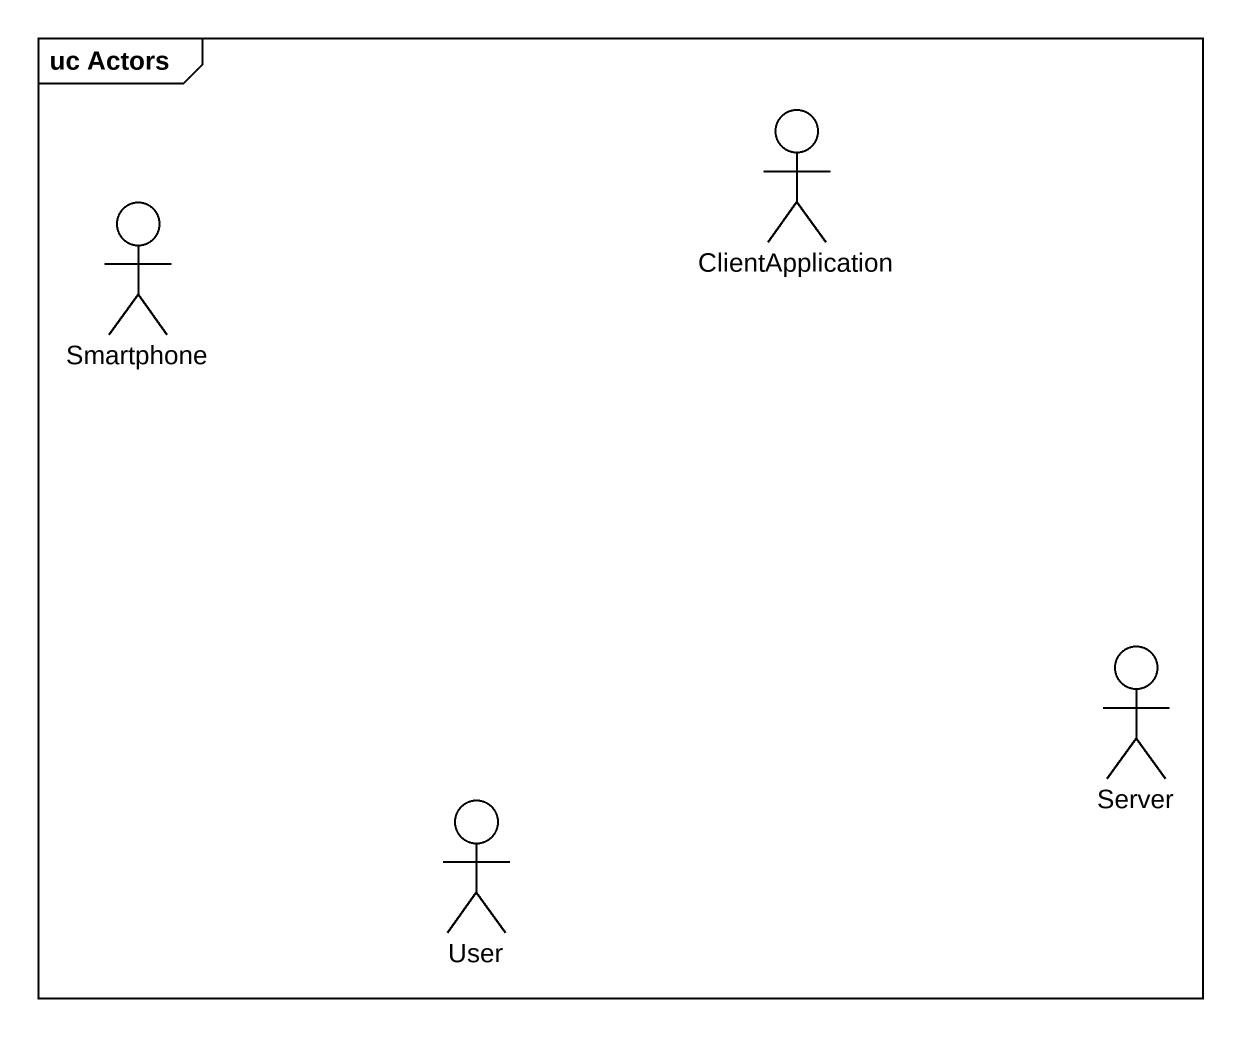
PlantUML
@startuml
mainframe uc Actors
actor ClientApplication
actor Smartphone
actor Server
actor User
@enduml
